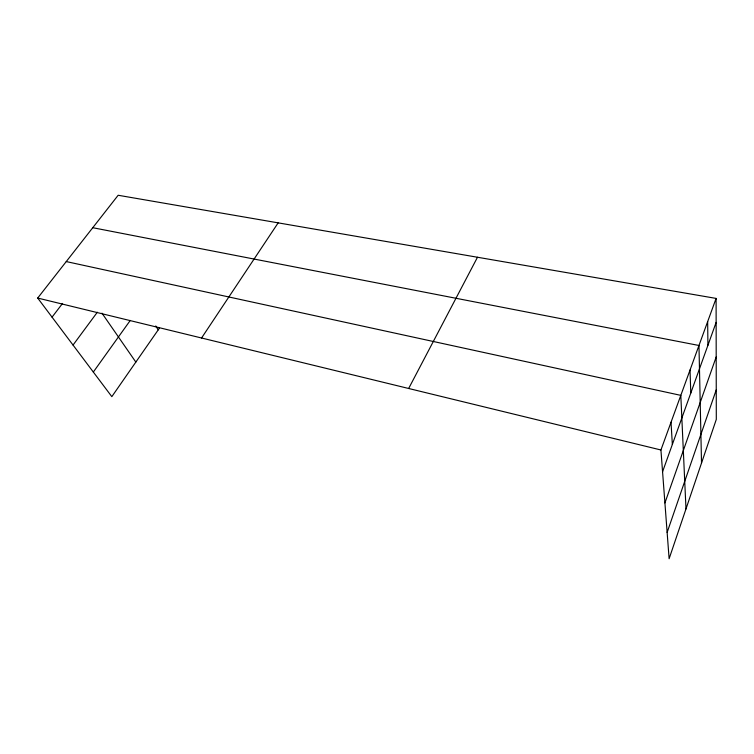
<?xml version="1.0" encoding="UTF-8"?>
<svg xmlns="http://www.w3.org/2000/svg" width="754" height="754" viewBox="0 0 754 754"><rect width="100%" height="100%" fill="white"/><g stroke="black" fill="none" stroke-linecap="round" stroke-linejoin="round"><path stroke-width="1.13" d="M667.139 532.418L716.253 389.827M664.915 502.937L716.196 356.944M662.568 471.74L716.14 322.373M716.102 298.414L716.3 419.394L669.118 558.742L660.928 449.987L716.102 298.414L118.161 195.258L37.7 298.056L111.828 396.651L159.518 328.009M408.659 388.489L477.489 257.246M201.563 337.999L278.16 222.864M93.326 372.042L130.254 320.441M73.044 345.059L97.332 312.213M52.054 317.142L62.535 303.438M92.761 227.708L698.967 345.483L701.522 463.041M66.248 261.572L680.805 395.369L685.989 508.931M37.7 298.056L660.928 449.987M101.969 313.164L135.843 362.09M155.758 325.964L158.236 329.847M671.022 422.249L672.351 444.464M690.023 370.054L690.787 393.07M707.657 321.609L707.921 345.275"/></g></svg>
